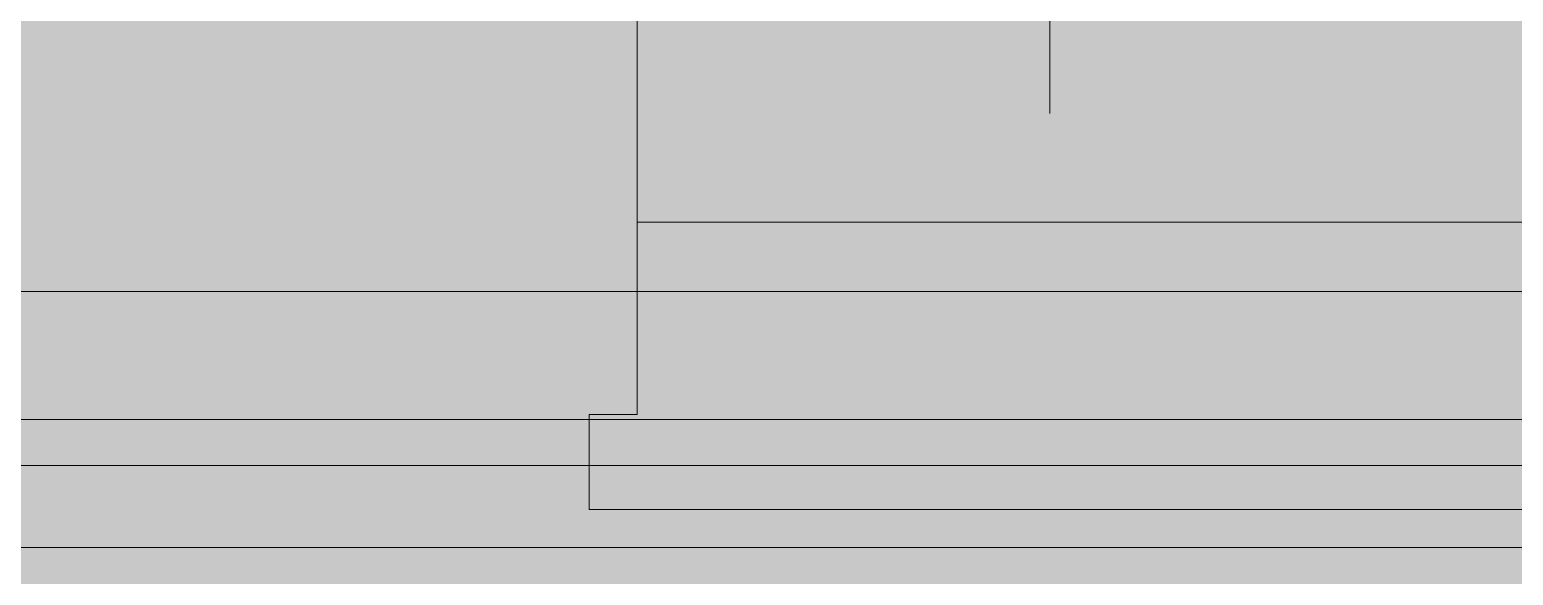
# Model space of a CAD drawing. Header units: metres. Extents: x -208 to 1512, y -277 to 123.
# Drawn here: x 840.901 to 842.35, y -24.487 to -23.955 of the extents above; entities that cross this region are included whole.
import ezdxf

# ---------------------------------------------------------------- set-up
doc = ezdxf.new("R2010")
doc.units = ezdxf.units.M
doc.header["$MEASUREMENT"] = 0
for name, color, linetype in [('220 Bodenaufbau - Außen_ Gefälle', 7, 'Continuous'), ('325 Dachfenster', 7, 'Continuous'), ('330 Dachaufbau', 7, 'Continuous'), ('725 Nachbarbebauung', 7, 'Continuous'), ('918 Lageplan Beschriftung.x', 7, 'Continuous')]:
    doc.layers.add(name, color=color, linetype=linetype)

# ---------------------------------------------------------------- blocks, each defined once
blk = doc.blocks.new('Decke_124_5', base_point=(825.4817, -21.535))
at = {"layer": '220 Bodenaufbau - Außen_ Gefälle', "color": 7, "linetype": 'Continuous', "lineweight": 13, "flags": 128}
blk.add_lwpolyline([(834.7523, -29.52), (837.6023, -29.52), (837.6023, -28.82), (840.1823, -28.82), (840.1823, -29.98), (843.0223, -29.98), (843.0223, -28.195), (843.9507, -28.195), (843.9724, -24.38), (840.5623, -24.38), (840.5623, -21.535), (837.7623, -21.535), (837.7623, -23.96), (835.0773, -23.96)], dxfattribs=at)
blk = doc.blocks.new('Dachfläche_46_5', base_point=(844.1879, -21.2798))
at = {"layer": '330 Dachaufbau', "linetype": 'Continuous', "lineweight": 0, "true_color": 0x000000}
h = blk.add_hatch(color=18, dxfattribs=at)
h.paths.add_polyline_path([(844.1748, -24.335), (844.1879, -21.2798), (837.5782, -21.2798), (837.5782, -21.295), (840.7323, -21.295), (840.7323, -24.335)])
h.paths.add_polyline_path([(841.4942, -23.7252), (841.4942, -22.1198), (843.1542, -22.1198), (843.1542, -23.7252)], flags=0)
at = {"layer": '330 Dachaufbau', "color": 7, "linetype": 'Continuous', "lineweight": 18, "flags": 128}
blk.add_lwpolyline([(844.1748, -24.335), (840.7323, -24.335)], dxfattribs=at)
blk = doc.blocks.new('DF Marker 27[1464]_5', base_point=(841.8973, -22.145))
at = {"layer": '325 Dachfenster', "color": 7, "linetype": 'Continuous', "lineweight": 13}
blk.add_line((841.8973, -18.3888), (841.8973, -24.0366), dxfattribs=at)
blk = doc.blocks.new('VELUX SlopeRoofBundle[29]_5', base_point=(825.2573, 0))
at = {"layer": '325 Dachfenster', "linetype": 'Continuous', "lineweight": 0}
blk.add_line((841.8973, -18.3888), (841.8973, -24.0366), dxfattribs=at)
at = {"layer": '325 Dachfenster', "color": 7, "lineweight": 13}
blk.add_blockref('DF Marker 27[1464]_5', (841.8973, -22.145), dxfattribs=at)
blk = doc.blocks.new('Dachfläche_54_5', base_point=(843.2273, -22.1008))
at = {"layer": '325 Dachfenster', "color": 7, "linetype": 'Continuous', "lineweight": 13, "true_color": 0xf4f4f4, "flags": 128}
for points in [[(841.4942, -23.803), (841.4942, -24.1424)], [(841.4942, -24.1424), (843.1542, -24.1424)], [(841.4942, -24.3301), (841.4942, -24.1424)], [(841.4473, -24.3301), (841.4942, -24.3301)], [(841.4473, -24.3301), (841.4473, -24.4228)], [(841.4473, -24.4228), (843.2273, -24.4228)]]:
    blk.add_lwpolyline(points, dxfattribs=at)
at = {"layer": '325 Dachfenster', "linetype": 'Continuous', "lineweight": 0}
blk.add_blockref('VELUX SlopeRoofBundle[29]_5', (825.2573, 0), dxfattribs=at)

msp = doc.modelspace()

# ---------------------------------------------------------------- block references
at = {"layer": '220 Bodenaufbau - Außen_ Gefälle', "color": 7, "linetype": 'Continuous', "lineweight": 13}
msp.add_blockref('Decke_124_5', (825.4817, -21.535), dxfattribs=at)

# ---------------------------------------------------------------- next in the draw order: block references
at = {"layer": '330 Dachaufbau', "color": 7, "linetype": 'Continuous', "lineweight": 18}
msp.add_blockref('Dachfläche_46_5', (844.1879, -21.2798), dxfattribs=at)

# ---------------------------------------------------------------- next in the draw order: block references
at = {"layer": '325 Dachfenster', "color": 7, "linetype": 'Continuous', "lineweight": 13, "true_color": 0xf4f4f4}
msp.add_blockref('Dachfläche_54_5', (843.2273, -22.1008), dxfattribs=at)

# ---------------------------------------------------------------- next in the draw order: hatches: boundary and pattern name
at = {"layer": '725 Nachbarbebauung', "linetype": 'Continuous', "lineweight": 0, "true_color": 0x3b3b3b}
h = msp.add_hatch(color=250, dxfattribs=at)
h.paths.add_polyline_path([(828.4522, -24.2101), (828.4522, -21.3651), (825.3116, -21.3651), (825.3229, -30.485), (826.3424, -30.485), (826.3424, -31.5099), (829.4222, -31.5099), (829.4222, -30.19), (834.9222, -30.19), (834.9222, -29.6899), (837.7722, -29.6899), (837.7722, -28.9899), (840.0124, -28.9899), (840.0124, -30.1099), (843.1922, -30.1099), (843.1922, -28.3649), (844.1199, -28.3649), (844.1377, -24.2101), (840.7322, -24.2101), (840.7322, -21.3651), (837.5924, -21.3651), (837.5924, -23.7901), (835.2327, -23.7901), (835.2327, -25.9704), (833.0319, -25.9704), (833.0319, -23.7901), (830.4324, -23.7901), (830.4324, -24.2101)])
h.paths.add_polyline_path([(837.5222, -28.7399), (840.2624, -28.7399), (840.2624, -29.8599), (842.9422, -29.8599), (842.9422, -28.1149), (843.871, -28.1149), (843.8867, -24.4601), (840.4822, -24.4601), (840.4822, -21.6151), (837.8424, -21.6151), (837.8424, -24.0401), (835.4827, -24.0401), (835.4827, -26.2204), (832.7819, -26.2204), (832.7819, -24.0401), (830.6824, -24.0401), (830.6824, -24.4601), (828.2022, -24.4601), (828.2022, -21.6151), (825.5619, -21.6151), (825.5726, -30.235), (826.5924, -30.235), (826.5924, -31.2599), (829.1722, -31.2599), (829.1722, -29.94), (834.6722, -29.94), (834.6722, -29.4399), (837.5222, -29.4399)], flags=0)
msp.add_hatch(color=250, dxfattribs=at).paths.add_polyline_path([(828.2022, -24.4601), (828.2022, -21.6151), (825.5619, -21.6151), (825.5726, -30.235), (826.5924, -30.235), (826.5924, -31.2599), (829.1722, -31.2599), (829.1722, -29.94), (834.6722, -29.94), (834.6722, -29.4399), (837.5222, -29.4399), (837.5222, -28.7399), (840.2624, -28.7399), (840.2624, -29.8599), (842.9422, -29.8599), (842.9422, -28.1149), (843.871, -28.1149), (843.8867, -24.4601), (840.4822, -24.4601), (840.4822, -21.6151), (837.8424, -21.6151), (837.8424, -24.0401), (835.4827, -24.0401), (835.4827, -26.2204), (832.7819, -26.2204), (832.7819, -24.0401), (830.6824, -24.0401), (830.6824, -24.4601)])
at = {"layer": '918 Lageplan Beschriftung.x', "linetype": 'Continuous', "lineweight": 0, "true_color": 0x3f0000}
msp.add_hatch(color=18, dxfattribs=at).paths.add_polyline_path([(825.3114, -21.295), (830.6923, -21.295), (830.6923, -22.49), (837.5923, -22.49), (837.5923, -21.295), (844.1503, -21.295), (844.1122, -30.18), (837.7723, -30.18), (837.7723, -31.08), (834.9223, -31.08), (834.9223, -31.58), (825.3242, -31.58)])

# ---------------------------------------------------------------- next in the draw order: linework, layer by layer
at = {"layer": '725 Nachbarbebauung', "color": 7, "linetype": 'Continuous', "lineweight": 13, "flags": 128}
for points in [[(834.9222, -29.6899), (837.7722, -29.6899), (837.7722, -28.9899), (840.0124, -28.9899), (840.0124, -30.1099), (843.1922, -30.1099), (843.1922, -28.3649), (844.1199, -28.3649), (844.1377, -24.2101), (840.7322, -24.2101), (840.7322, -21.3651), (837.5924, -21.3651), (837.5924, -23.7901), (835.2327, -23.7901)], [(837.5222, -28.7399), (840.2624, -28.7399), (840.2624, -29.8599), (842.9422, -29.8599), (842.9422, -28.1149), (843.871, -28.1149), (843.8867, -24.4601), (840.4822, -24.4601), (840.4822, -21.6151), (837.8424, -21.6151), (837.8424, -24.0401), (835.4827, -24.0401)], [(837.5222, -28.7399), (840.2624, -28.7399), (840.2624, -29.8599), (842.9422, -29.8599), (842.9422, -28.1149), (843.871, -28.1149), (843.8867, -24.4601), (840.4822, -24.4601), (840.4822, -21.6151), (837.8424, -21.6151), (837.8424, -24.0401), (835.4827, -24.0401)]]:
    msp.add_lwpolyline(points, dxfattribs=at)

doc.saveas('drawing.dxf')
